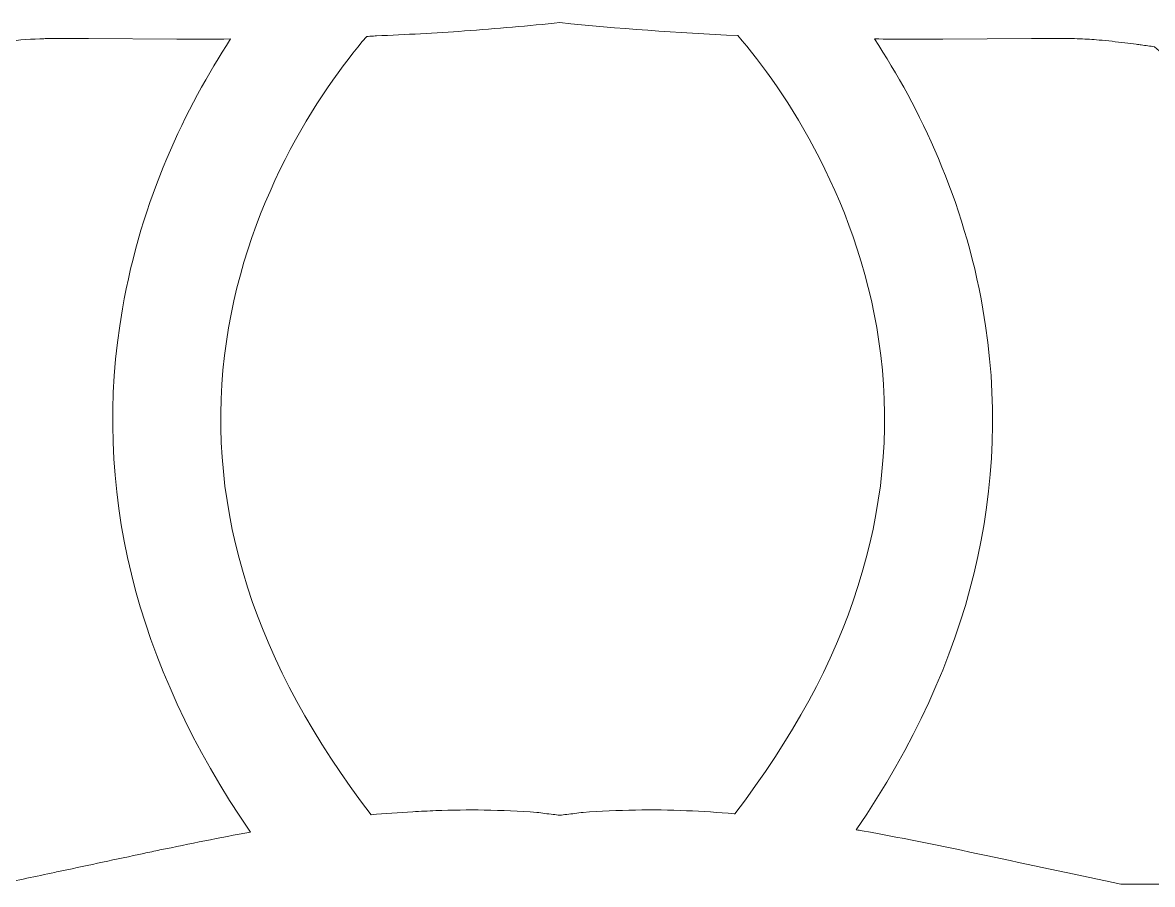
# Model space of a CAD drawing. Header units: millimetres. Extents: x -416 to 1516, y -417 to 43.
# Drawn here: x 528.36 to 549.31, y -25.01 to -9.03 of the extents above; entities that cross this region are included whole.
import ezdxf

# ---------------------------------------------------------------- set-up
doc = ezdxf.new("R2010")
doc.units = ezdxf.units.MM
doc.header["$MEASUREMENT"] = 0
doc.layers.add('Layer 3', color=7, linetype='Continuous')

msp = doc.modelspace()

# ---------------------------------------------------------------- linework, layer by layer
at = {"layer": 'Layer 3', "lineweight": 0}
for points, knots in [([(534.74, -9.287), (534.749, -9.287), (534.758, -9.286), (534.767, -9.286), (534.812, -9.284), (534.855, -9.28), (534.899, -9.278), (534.906, -9.278), (534.913, -9.277), (534.92, -9.277), (535.469, -9.253), (536.015, -9.224), (536.552, -9.185), (536.552, -9.185), (536.553, -9.185), (536.553, -9.185), (536.553, -9.185), (536.554, -9.185), (536.554, -9.185), (537.152, -9.142), (537.742, -9.09), (538.323, -9.03), (539.393, -9.141), (540.498, -9.22), (541.623, -9.271), (542.476, -10.259), (543.939, -12.397), (544.275, -15.207), (544.617, -18.073), (543.705, -20.929), (541.567, -23.704), (541.566, -23.704), (541.565, -23.704), (541.565, -23.704), (541.562, -23.704), (541.559, -23.704), (541.556, -23.703), (541.556, -23.703), (541.556, -23.703), (541.556, -23.703), (541.262, -23.679), (540.969, -23.658), (540.674, -23.647), (540.674, -23.647), (540.673, -23.647), (540.673, -23.647), (540.673, -23.647), (540.673, -23.647), (540.673, -23.647), (540.673, -23.647), (540.673, -23.647), (540.673, -23.647), (540.357, -23.634), (540.041, -23.629), (539.726, -23.636), (539.726, -23.636), (539.726, -23.636), (539.725, -23.636), (539.725, -23.636), (539.725, -23.636), (539.725, -23.636), (539.725, -23.636), (539.725, -23.636), (539.725, -23.636), (539.725, -23.636), (539.725, -23.636), (539.725, -23.636), (539.4, -23.643), (539.074, -23.648), (538.753, -23.68), (538.65, -23.688), (538.552, -23.707), (538.449, -23.716), (538.406, -23.72), (538.366, -23.727), (538.323, -23.731), (538.279, -23.727), (538.24, -23.72), (538.197, -23.716), (538.094, -23.707), (537.997, -23.688), (537.894, -23.68), (537.572, -23.648), (537.247, -23.643), (536.921, -23.636), (536.622, -23.629), (536.322, -23.636), (536.023, -23.646), (536.023, -23.646), (536.023, -23.646), (536.023, -23.646), (535.879, -23.651), (535.737, -23.659), (535.594, -23.667), (535.337, -23.681), (535.08, -23.698), (534.825, -23.722), (534.824, -23.722), (534.824, -23.722), (534.824, -23.722), (532.676, -20.942), (531.759, -18.079), (532.102, -15.206), (532.436, -12.412), (533.885, -10.282), (534.74, -9.287)], [0, 0, 0, 0, 1, 1, 1, 2, 2, 2, 3, 3, 3, 4, 4, 4, 5, 5, 5, 6, 6, 6, 7, 7, 7, 8, 8, 8, 9, 9, 9, 10, 10, 10, 11, 11, 11, 12, 12, 12, 13, 13, 13, 14, 14, 14, 15, 15, 15, 16, 16, 16, 17, 17, 17, 18, 18, 18, 19, 19, 19, 20, 20, 20, 21, 21, 21, 22, 22, 22, 23, 23, 23, 24, 24, 24, 25, 25, 25, 26, 26, 26, 27, 27, 27, 28, 28, 28, 29, 29, 29, 30, 30, 30, 31, 31, 31, 32, 32, 32, 33, 33, 33, 34, 34, 34, 35, 35, 35, 35]), ([(527.224, -9.542), (527.247, -9.521), (527.271, -9.498), (527.294, -9.477), (527.741, -9.421), (528.212, -9.346), (528.675, -9.332), (528.713, -9.33), (528.747, -9.329), (528.778, -9.327), (528.824, -9.325), (528.862, -9.324), (528.896, -9.324), (528.901, -9.323), (528.906, -9.323), (528.911, -9.323), (528.944, -9.323), (528.973, -9.322), (528.999, -9.322), (529.045, -9.322), (529.085, -9.323), (529.126, -9.323), (529.144, -9.323), (529.162, -9.323), (529.182, -9.323), (529.183, -9.323), (529.185, -9.323), (529.187, -9.323), (529.187, -9.323), (529.577, -9.326), (529.577, -9.326), (529.577, -9.326), (531.218, -9.338), (531.218, -9.338), (531.544, -9.339), (531.882, -9.336), (532.216, -9.334), (531.388, -10.6), (530.558, -12.315), (530.208, -14.342), (529.635, -17.651), (530.435, -20.908), (532.584, -24.045), (532.016, -24.148), (531.457, -24.261), (530.904, -24.376), (530.804, -24.397), (530.706, -24.418), (530.607, -24.439), (530.094, -24.547), (529.586, -24.656), (529.087, -24.763), (529.042, -24.772), (528.998, -24.781), (528.954, -24.791), (528.605, -24.865), (528.259, -24.938), (527.917, -25.008), (527.715, -25.012), (527.514, -25.014), (527.315, -25.013), (527.056, -25.012), (526.801, -25.003), (526.548, -24.99), (526.481, -24.986), (526.415, -24.982), (526.349, -24.977), (526.094, -24.96), (525.843, -24.937), (525.597, -24.902), (525.594, -24.901), (525.591, -24.901), (525.588, -24.901), (524.354, -24.721), (523.311, -24.287), (522.678, -23.537), (522.034, -22.796), (521.759, -21.699), (521.716, -20.571), (521.679, -19.46), (521.835, -18.234), (522.062, -17.221), (522.117, -16.995), (522.183, -16.775), (522.253, -16.556), (522.26, -16.536), (522.266, -16.516), (522.273, -16.495), (522.284, -16.461), (522.294, -16.427), (522.306, -16.393), (522.364, -16.22), (522.43, -16.051), (522.497, -15.883), (522.508, -15.856), (522.519, -15.829), (522.53, -15.801), (522.561, -15.725), (522.592, -15.649), (522.624, -15.575), (522.624, -15.574), (522.624, -15.574), (522.624, -15.574), (522.713, -15.368), (522.808, -15.166), (522.906, -14.967), (522.965, -14.85), (523.027, -14.736), (523.089, -14.621), (523.141, -14.524), (523.19, -14.425), (523.244, -14.331), (523.381, -14.099), (523.522, -13.876), (523.664, -13.657), (523.706, -13.592), (523.749, -13.528), (523.792, -13.464), (523.898, -13.305), (524.006, -13.148), (524.114, -12.995), (524.158, -12.934), (524.201, -12.873), (524.245, -12.813), (524.392, -12.611), (524.54, -12.413), (524.69, -12.222), (524.69, -12.222), (524.69, -12.222), (524.69, -12.222), (524.692, -12.22), (524.693, -12.219), (524.694, -12.217), (524.695, -12.216), (524.695, -12.215), (524.696, -12.215), (524.847, -12.023), (525.001, -11.838), (525.155, -11.656), (525.175, -11.633), (525.195, -11.609), (525.215, -11.586), (525.241, -11.556), (525.267, -11.526), (525.293, -11.496), (525.407, -11.364), (525.522, -11.235), (525.638, -11.108), (525.685, -11.057), (525.731, -11.005), (525.778, -10.955), (525.795, -10.937), (525.811, -10.921), (525.828, -10.903), (526.032, -10.685), (526.238, -10.477), (526.443, -10.275), (526.505, -10.213), (526.568, -10.152), (526.63, -10.092), (526.829, -9.902), (527.027, -9.718), (527.224, -9.542)], [0, 0, 0, 0, 1, 1, 1, 2, 2, 2, 3, 3, 3, 4, 4, 4, 5, 5, 5, 6, 6, 6, 7, 7, 7, 8, 8, 8, 9, 9, 9, 10, 10, 10, 11, 11, 11, 12, 12, 12, 13, 13, 13, 14, 14, 14, 15, 15, 15, 16, 16, 16, 17, 17, 17, 18, 18, 18, 19, 19, 19, 20, 20, 20, 21, 21, 21, 22, 22, 22, 23, 23, 23, 24, 24, 24, 25, 25, 25, 26, 26, 26, 27, 27, 27, 28, 28, 28, 29, 29, 29, 30, 30, 30, 31, 31, 31, 32, 32, 32, 33, 33, 33, 34, 34, 34, 35, 35, 35, 36, 36, 36, 37, 37, 37, 38, 38, 38, 39, 39, 39, 40, 40, 40, 41, 41, 41, 42, 42, 42, 43, 43, 43, 44, 44, 44, 45, 45, 45, 46, 46, 46, 47, 47, 47, 48, 48, 48, 49, 49, 49, 50, 50, 50, 51, 51, 51, 52, 52, 52, 53, 53, 53, 54, 54, 54, 54]), ([(547.459, -9.323), (547.461, -9.323), (547.462, -9.323), (547.464, -9.323), (547.496, -9.323), (547.524, -9.323), (547.553, -9.323), (547.555, -9.323), (547.557, -9.323), (547.559, -9.323), (547.587, -9.322), (547.616, -9.322), (547.648, -9.322), (547.683, -9.322), (547.723, -9.323), (547.772, -9.324), (547.775, -9.324), (547.777, -9.324), (547.78, -9.324), (547.832, -9.326), (547.893, -9.328), (547.97, -9.332), (548.087, -9.335), (548.205, -9.343), (548.322, -9.353), (548.483, -9.366), (548.644, -9.386), (548.804, -9.406), (548.873, -9.415), (548.942, -9.423), (549.01, -9.432), (549.043, -9.437), (549.075, -9.441), (549.107, -9.445), (549.189, -9.456), (549.272, -9.467), (549.352, -9.477), (550.739, -10.706), (552.189, -12.283), (553.401, -14.331), (553.905, -15.211), (554.332, -16.181), (554.582, -17.221), (554.81, -18.234), (554.965, -19.46), (554.93, -20.571), (554.887, -21.699), (554.611, -22.796), (553.969, -23.537), (553.9, -23.619), (553.824, -23.695), (553.746, -23.769), (553.669, -23.84), (553.589, -23.908), (553.505, -23.973), (553.505, -23.973), (553.505, -23.973), (553.505, -23.973), (553.432, -24.029), (553.355, -24.083), (553.276, -24.134), (553.264, -24.142), (553.251, -24.15), (553.239, -24.158), (553.161, -24.208), (553.08, -24.256), (552.997, -24.301), (552.991, -24.304), (552.983, -24.308), (552.977, -24.311), (552.806, -24.402), (552.625, -24.483), (552.435, -24.555), (552.36, -24.583), (552.282, -24.61), (552.204, -24.636), (552.203, -24.636), (552.203, -24.636), (552.202, -24.636), (552.145, -24.655), (552.088, -24.674), (552.029, -24.691), (551.969, -24.708), (551.909, -24.725), (551.849, -24.74), (551.771, -24.761), (551.691, -24.78), (551.611, -24.798), (551.563, -24.808), (551.515, -24.82), (551.465, -24.829), (551.332, -24.856), (551.198, -24.88), (551.06, -24.901), (551.059, -24.901), (551.059, -24.901), (551.059, -24.901), (550.823, -24.935), (550.581, -24.955), (550.337, -24.973), (550.191, -24.983), (550.043, -24.991), (549.894, -24.996), (549.749, -25.001), (549.605, -25.008), (549.458, -25.009), (549.217, -25.012), (548.975, -25.013), (548.729, -25.008), (547.194, -24.697), (545.593, -24.318), (543.931, -24.02), (543.895, -24.013), (543.857, -24.008), (543.821, -24.002), (545.947, -20.879), (546.739, -17.637), (546.169, -14.344), (545.819, -12.316), (544.989, -10.6), (544.16, -9.333), (544.586, -9.337), (545.013, -9.34), (545.428, -9.338), (545.428, -9.338), (547.068, -9.326), (547.068, -9.326), (547.068, -9.326), (547.459, -9.323), (547.459, -9.323)], [0, 0, 0, 0, 1, 1, 1, 2, 2, 2, 3, 3, 3, 4, 4, 4, 5, 5, 5, 6, 6, 6, 7, 7, 7, 8, 8, 8, 9, 9, 9, 10, 10, 10, 11, 11, 11, 12, 12, 12, 13, 13, 13, 14, 14, 14, 15, 15, 15, 16, 16, 16, 17, 17, 17, 18, 18, 18, 19, 19, 19, 20, 20, 20, 21, 21, 21, 22, 22, 22, 23, 23, 23, 24, 24, 24, 25, 25, 25, 26, 26, 26, 27, 27, 27, 28, 28, 28, 29, 29, 29, 30, 30, 30, 31, 31, 31, 32, 32, 32, 33, 33, 33, 34, 34, 34, 35, 35, 35, 36, 36, 36, 37, 37, 37, 38, 38, 38, 39, 39, 39, 40, 40, 40, 41, 41, 41, 42, 42, 42, 43, 43, 43, 43])]:
    msp.add_open_spline(points, degree=3, knots=knots, dxfattribs=at)

doc.saveas('drawing.dxf')
